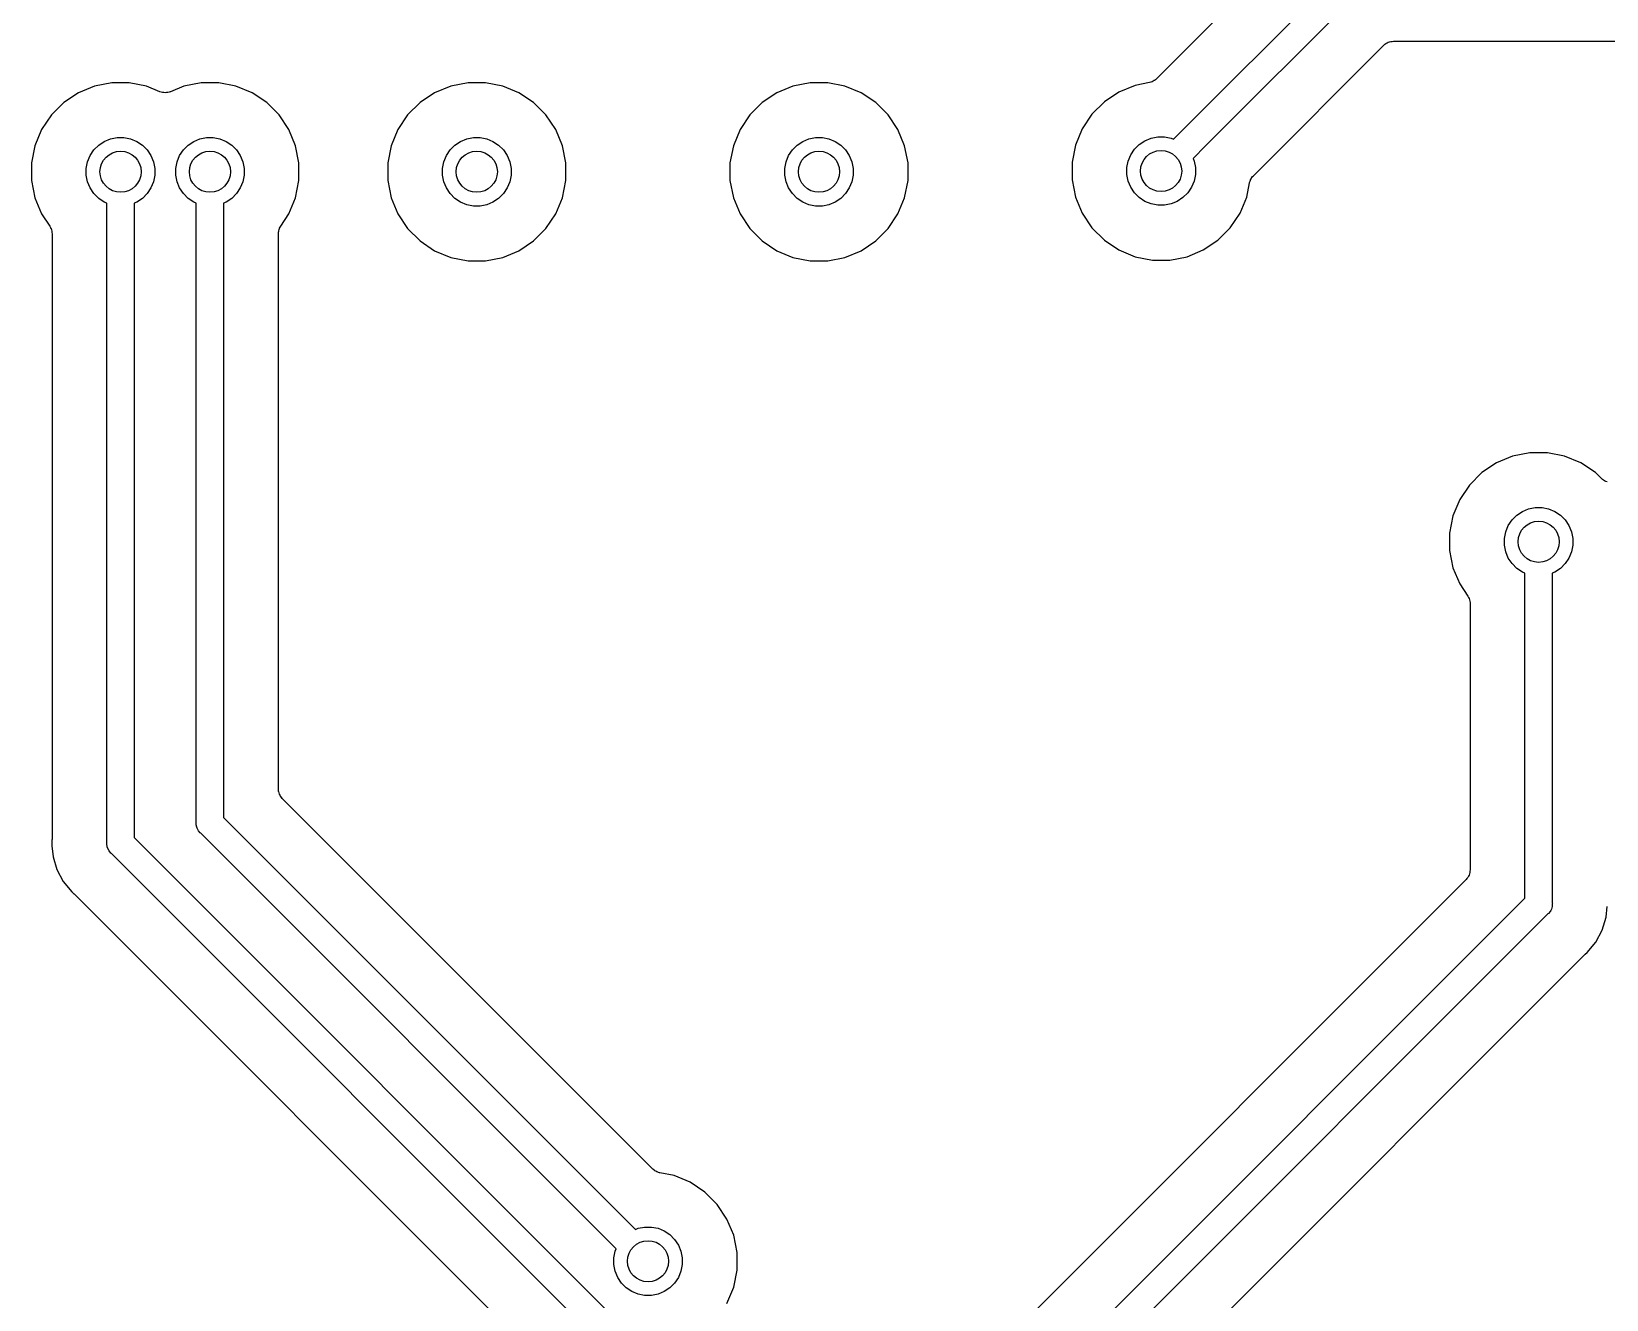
# Model space of a CAD drawing. Extents: x 4.8 to 7.88, y -6.14 to -3.94.
# Drawn here: x 6.5453 to 6.9978, y -5.0996 to -4.7353 of the extents above; entities that cross this region are included whole.
import ezdxf

# ---------------------------------------------------------------- set-up
doc = ezdxf.new("R2010")
doc.units = 0
doc.header["$MEASUREMENT"] = 0
doc.layers.add('BLACK', color=7, linetype='CONTINUOUS')

msp = doc.modelspace()

# ---------------------------------------------------------------- linework, layer by layer
at = {"layer": 'BLACK', "linetype": 'CONTINUOUS'}
for p, q in [((6.91211, -4.70531), (6.86854, -4.74888)), ((6.87707, -4.76262), (6.92393, -4.71576)), ((6.92848, -4.72235), (6.88263, -4.76819)), ((6.93481, -4.73856), (6.93513, -4.73839)), ((6.93513, -4.73839), (6.93515, -4.73839)), ((6.93515, -4.73839), (6.93517, -4.73838)), ((6.93517, -4.73838), (6.93552, -4.73827)), ((6.93552, -4.73827), (6.93587, -4.73817)), ((6.93587, -4.73817), (6.93589, -4.73817)), ((6.93589, -4.73817), (6.93591, -4.73816)), ((6.93591, -4.73816), (6.93627, -4.73813)), ((6.93627, -4.73813), (6.93663, -4.73809)), ((6.93663, -4.73809), (7.03373, -4.73809)), ((6.89637, -4.77672), (6.93385, -4.73925)), ((6.93385, -4.73925), (6.93386, -4.73924)), ((6.93386, -4.73924), (6.93389, -4.73921)), ((6.93386, -4.73924), (6.93386, -4.73924)), ((6.93386, -4.73924), (6.93386, -4.73924)), ((6.93389, -4.73921), (6.93417, -4.73898)), ((6.93417, -4.73898), (6.93445, -4.73875)), ((6.93445, -4.73875), (6.93447, -4.73874)), ((6.93447, -4.73874), (6.93449, -4.73873)), ((6.93449, -4.73873), (6.93481, -4.73856)), ((6.5634, -4.75098), (6.55874, -4.75291)), ((6.56835, -4.75), (6.5634, -4.75098)), ((6.57339, -4.75), (6.56835, -4.75)), ((6.57833, -4.75098), (6.57339, -4.75)), ((6.5822, -4.75259), (6.57833, -4.75098)), ((6.58909, -4.75098), (6.58522, -4.75259)), ((6.59403, -4.75), (6.58909, -4.75098)), ((6.59907, -4.75), (6.59403, -4.75)), ((6.60402, -4.75098), (6.59907, -4.75)), ((6.60867, -4.75291), (6.60402, -4.75098)), ((6.66576, -4.75098), (6.66111, -4.75291)), ((6.67071, -4.75), (6.66576, -4.75098)), ((6.67575, -4.75), (6.67071, -4.75)), ((6.68069, -4.75098), (6.67575, -4.75)), ((6.68535, -4.75291), (6.68069, -4.75098)), ((6.76409, -4.75098), (6.75944, -4.75291)), ((6.76904, -4.75), (6.76409, -4.75098)), ((6.77408, -4.75), (6.76904, -4.75)), ((6.77902, -4.75098), (6.77408, -4.75)), ((6.78368, -4.75291), (6.77902, -4.75098)), ((6.86241, -4.75078), (6.85775, -4.75271)), ((6.86652, -4.74996), (6.86241, -4.75078)), ((6.86687, -4.74985), (6.86652, -4.74996)), ((6.86721, -4.74975), (6.86687, -4.74985)), ((6.86723, -4.74974), (6.86721, -4.74975)), ((6.86726, -4.74974), (6.86723, -4.74974)), ((6.86758, -4.74956), (6.86726, -4.74974)), ((6.8679, -4.7494), (6.86758, -4.74956)), ((6.86791, -4.74938), (6.8679, -4.7494)), ((6.86793, -4.74937), (6.86791, -4.74938)), ((6.86821, -4.74915), (6.86793, -4.74937)), ((6.8685, -4.74892), (6.86821, -4.74915)), ((6.86853, -4.74889), (6.8685, -4.74892)), ((6.86854, -4.74888), (6.86853, -4.74889)), ((6.86853, -4.74889), (6.86853, -4.74889)), ((6.86853, -4.74889), (6.86853, -4.74889)), ((6.55455, -4.75571), (6.55099, -4.75928)), ((6.55874, -4.75291), (6.55455, -4.75571)), ((6.58255, -4.75269), (6.5822, -4.75259)), ((6.5829, -4.7528), (6.58255, -4.75269)), ((6.58292, -4.7528), (6.5829, -4.7528)), ((6.58294, -4.75281), (6.58292, -4.7528)), ((6.5833, -4.75285), (6.58294, -4.75281)), ((6.58366, -4.75289), (6.5833, -4.75285)), ((6.58368, -4.75288), (6.58366, -4.75289)), ((6.5837, -4.75289), (6.58368, -4.75288)), ((6.58406, -4.75285), (6.5837, -4.75289)), ((6.58443, -4.75282), (6.58406, -4.75285)), ((6.58445, -4.75282), (6.58443, -4.75282)), ((6.58447, -4.75281), (6.58445, -4.75282)), ((6.58481, -4.75271), (6.58447, -4.75281)), ((6.58516, -4.75261), (6.58481, -4.75271)), ((6.5852, -4.75259), (6.58516, -4.75261)), ((6.58522, -4.75259), (6.5852, -4.75259)), ((6.5852, -4.75259), (6.5852, -4.75259)), ((6.5852, -4.75259), (6.5852, -4.75259)), ((6.61286, -4.75571), (6.60867, -4.75291)), ((6.61643, -4.75928), (6.61286, -4.75571)), ((6.65692, -4.75571), (6.65335, -4.75928)), ((6.66111, -4.75291), (6.65692, -4.75571)), ((6.68954, -4.75571), (6.68535, -4.75291)), ((6.69311, -4.75928), (6.68954, -4.75571)), ((6.75525, -4.75571), (6.75168, -4.75928)), ((6.75944, -4.75291), (6.75525, -4.75571)), ((6.78787, -4.75571), (6.78368, -4.75291)), ((6.79144, -4.75928), (6.78787, -4.75571)), ((6.85356, -4.75551), (6.84999, -4.75907)), ((6.85775, -4.75271), (6.85356, -4.75551)), ((6.55099, -4.75928), (6.54819, -4.76347)), ((6.61923, -4.76347), (6.61643, -4.75928)), ((6.65335, -4.75928), (6.65055, -4.76347)), ((6.69591, -4.76347), (6.69311, -4.75928)), ((6.75168, -4.75928), (6.74888, -4.76347)), ((6.79424, -4.76347), (6.79144, -4.75928)), ((6.84999, -4.75907), (6.84719, -4.76326)), ((6.54819, -4.76347), (6.54626, -4.76813)), ((6.62116, -4.76813), (6.61923, -4.76347)), ((6.65055, -4.76347), (6.64862, -4.76813)), ((6.69784, -4.76813), (6.69591, -4.76347)), ((6.74888, -4.76347), (6.74695, -4.76813)), ((6.79617, -4.76813), (6.79424, -4.76347)), ((6.84719, -4.76326), (6.84526, -4.76792)), ((6.867, -4.76592), (6.8689, -4.76554)), ((6.8689, -4.76554), (6.87084, -4.76554)), ((6.87084, -4.76554), (6.87274, -4.76592)), ((6.87347, -4.76622), (6.87707, -4.76262)), ((6.87707, -4.76262), (6.87707, -4.76262)), ((6.54626, -4.76813), (6.54528, -4.77307)), ((6.56214, -4.77093), (6.56322, -4.76932)), ((6.56322, -4.76932), (6.56459, -4.76795)), ((6.56459, -4.76795), (6.5662, -4.76687)), ((6.5662, -4.76687), (6.568, -4.76613)), ((6.568, -4.76613), (6.5699, -4.76575)), ((6.5699, -4.76575), (6.57184, -4.76575)), ((6.57184, -4.76575), (6.57374, -4.76613)), ((6.57374, -4.76613), (6.57553, -4.76687)), ((6.57553, -4.76687), (6.57714, -4.76795)), ((6.57714, -4.76795), (6.57851, -4.76932)), ((6.57851, -4.76932), (6.57959, -4.77093)), ((6.58783, -4.77093), (6.58891, -4.76932)), ((6.58891, -4.76932), (6.59028, -4.76795)), ((6.59028, -4.76795), (6.59189, -4.76687)), ((6.59189, -4.76687), (6.59368, -4.76613)), ((6.59368, -4.76613), (6.59558, -4.76575)), ((6.59558, -4.76575), (6.59752, -4.76575)), ((6.59752, -4.76575), (6.59942, -4.76613)), ((6.59942, -4.76613), (6.60121, -4.76687)), ((6.60121, -4.76687), (6.60283, -4.76795)), ((6.60283, -4.76795), (6.6042, -4.76932)), ((6.6042, -4.76932), (6.60527, -4.77093)), ((6.62214, -4.77307), (6.62116, -4.76813)), ((6.64862, -4.76813), (6.64764, -4.77307)), ((6.66451, -4.77093), (6.66558, -4.76932)), ((6.66558, -4.76932), (6.66695, -4.76795)), ((6.66695, -4.76795), (6.66857, -4.76687)), ((6.66857, -4.76687), (6.67036, -4.76613)), ((6.67036, -4.76613), (6.67226, -4.76575)), ((6.67226, -4.76575), (6.6742, -4.76575)), ((6.6742, -4.76575), (6.6761, -4.76613)), ((6.6761, -4.76613), (6.67789, -4.76687)), ((6.67789, -4.76687), (6.6795, -4.76795)), ((6.6795, -4.76795), (6.68087, -4.76932)), ((6.68087, -4.76932), (6.68195, -4.77093)), ((6.69882, -4.77307), (6.69784, -4.76813)), ((6.74695, -4.76813), (6.74597, -4.77307)), ((6.76284, -4.77093), (6.76391, -4.76932)), ((6.76391, -4.76932), (6.76528, -4.76795)), ((6.76528, -4.76795), (6.7669, -4.76687)), ((6.7669, -4.76687), (6.76869, -4.76613)), ((6.76869, -4.76613), (6.77059, -4.76575)), ((6.77059, -4.76575), (6.77253, -4.76575)), ((6.77253, -4.76575), (6.77443, -4.76613)), ((6.77443, -4.76613), (6.77622, -4.76687)), ((6.77622, -4.76687), (6.77783, -4.76795)), ((6.77783, -4.76795), (6.7792, -4.76932)), ((6.7792, -4.76932), (6.78028, -4.77093)), ((6.79715, -4.77307), (6.79617, -4.76813)), ((6.84526, -4.76792), (6.84428, -4.77286)), ((6.86115, -4.77072), (6.86223, -4.76911)), ((6.86223, -4.76911), (6.8636, -4.76774)), ((6.8636, -4.76774), (6.86521, -4.76666)), ((6.86521, -4.76666), (6.867, -4.76592)), ((6.87274, -4.76592), (6.87347, -4.76622)), ((6.88263, -4.76819), (6.87904, -4.77179)), ((6.88263, -4.76819), (6.88263, -4.76819)), ((6.54528, -4.77307), (6.54528, -4.77811)), ((6.56102, -4.77462), (6.5614, -4.77272)), ((6.5614, -4.77272), (6.56214, -4.77093)), ((6.57959, -4.77093), (6.58033, -4.77272)), ((6.58033, -4.77272), (6.58071, -4.77462)), ((6.58671, -4.77462), (6.58709, -4.77272)), ((6.58709, -4.77272), (6.58783, -4.77093)), ((6.60527, -4.77093), (6.60602, -4.77272)), ((6.60602, -4.77272), (6.60639, -4.77462)), ((6.62214, -4.77811), (6.62214, -4.77307)), ((6.64764, -4.77307), (6.64764, -4.77811)), ((6.66339, -4.77462), (6.66376, -4.77272)), ((6.66376, -4.77272), (6.66451, -4.77093)), ((6.68195, -4.77093), (6.68269, -4.77272)), ((6.68269, -4.77272), (6.68307, -4.77462)), ((6.69882, -4.77811), (6.69882, -4.77307)), ((6.74597, -4.77307), (6.74597, -4.77811)), ((6.76172, -4.77462), (6.76209, -4.77272)), ((6.76209, -4.77272), (6.76284, -4.77093)), ((6.78028, -4.77093), (6.78102, -4.77272)), ((6.78102, -4.77272), (6.7814, -4.77462)), ((6.79715, -4.77811), (6.79715, -4.77307)), ((6.84428, -4.77286), (6.84428, -4.7779)), ((6.86003, -4.77441), (6.86041, -4.77251)), ((6.86003, -4.77635), (6.86003, -4.77441)), ((6.86041, -4.77251), (6.86115, -4.77072)), ((6.87904, -4.77179), (6.87934, -4.77251)), ((6.87934, -4.77251), (6.87971, -4.77441)), ((6.87971, -4.77441), (6.87971, -4.77635)), ((6.54528, -4.77811), (6.54626, -4.78306)), ((6.56102, -4.77656), (6.56102, -4.77462)), ((6.5614, -4.77846), (6.56102, -4.77656)), ((6.56214, -4.78025), (6.5614, -4.77846)), ((6.58033, -4.77846), (6.57959, -4.78025)), ((6.58071, -4.77656), (6.58033, -4.77846)), ((6.58071, -4.77462), (6.58071, -4.77656)), ((6.58671, -4.77656), (6.58671, -4.77462)), ((6.58709, -4.77846), (6.58671, -4.77656)), ((6.58783, -4.78025), (6.58709, -4.77846)), ((6.60602, -4.77846), (6.60527, -4.78025)), ((6.60639, -4.77656), (6.60602, -4.77846)), ((6.60639, -4.77462), (6.60639, -4.77656)), ((6.62116, -4.78306), (6.62214, -4.77811)), ((6.64764, -4.77811), (6.64862, -4.78306)), ((6.66339, -4.77656), (6.66339, -4.77462)), ((6.66376, -4.77846), (6.66339, -4.77656)), ((6.66451, -4.78025), (6.66376, -4.77846)), ((6.68269, -4.77846), (6.68195, -4.78025)), ((6.68307, -4.77656), (6.68269, -4.77846)), ((6.68307, -4.77462), (6.68307, -4.77656)), ((6.69784, -4.78306), (6.69882, -4.77811)), ((6.74597, -4.77811), (6.74695, -4.78306)), ((6.76172, -4.77656), (6.76172, -4.77462)), ((6.76209, -4.77846), (6.76172, -4.77656)), ((6.76284, -4.78025), (6.76209, -4.77846)), ((6.78102, -4.77846), (6.78028, -4.78025)), ((6.7814, -4.77656), (6.78102, -4.77846)), ((6.7814, -4.77462), (6.7814, -4.77656)), ((6.79617, -4.78306), (6.79715, -4.77811)), ((6.84428, -4.7779), (6.84526, -4.78285)), ((6.86041, -4.77825), (6.86003, -4.77635)), ((6.86115, -4.78005), (6.86041, -4.77825)), ((6.87934, -4.77825), (6.87859, -4.78005)), ((6.87971, -4.77635), (6.87934, -4.77825)), ((6.89448, -4.78285), (6.8953, -4.77874)), ((6.8953, -4.77872), (6.89531, -4.77868)), ((6.8953, -4.77873), (6.8953, -4.77872)), ((6.8953, -4.77874), (6.8953, -4.77873)), ((6.8953, -4.77873), (6.8953, -4.77873)), ((6.89531, -4.77868), (6.89542, -4.77834)), ((6.89542, -4.77834), (6.89552, -4.77799)), ((6.89552, -4.77799), (6.89553, -4.77797)), ((6.89553, -4.77797), (6.89554, -4.77795)), ((6.89554, -4.77795), (6.89572, -4.77763)), ((6.89572, -4.77763), (6.89589, -4.77731)), ((6.89589, -4.77731), (6.8959, -4.7773)), ((6.8959, -4.7773), (6.89591, -4.77728)), ((6.89591, -4.77728), (6.89615, -4.777)), ((6.89615, -4.777), (6.89637, -4.77672)), ((6.54626, -4.78306), (6.54819, -4.78771)), ((6.56322, -4.78186), (6.56214, -4.78025)), ((6.56459, -4.78324), (6.56322, -4.78186)), ((6.5662, -4.78431), (6.56459, -4.78324)), ((6.57714, -4.78324), (6.57553, -4.78431)), ((6.57851, -4.78186), (6.57714, -4.78324)), ((6.57959, -4.78025), (6.57851, -4.78186)), ((6.58891, -4.78186), (6.58783, -4.78025)), ((6.59028, -4.78324), (6.58891, -4.78186)), ((6.59189, -4.78431), (6.59028, -4.78324)), ((6.60283, -4.78324), (6.60121, -4.78431)), ((6.6042, -4.78186), (6.60283, -4.78324)), ((6.60527, -4.78025), (6.6042, -4.78186)), ((6.61923, -4.78771), (6.62116, -4.78306)), ((6.64862, -4.78306), (6.65055, -4.78771)), ((6.66558, -4.78186), (6.66451, -4.78025)), ((6.66695, -4.78324), (6.66558, -4.78186)), ((6.66857, -4.78431), (6.66695, -4.78324)), ((6.6795, -4.78324), (6.67789, -4.78431)), ((6.68087, -4.78186), (6.6795, -4.78324)), ((6.68195, -4.78025), (6.68087, -4.78186)), ((6.69591, -4.78771), (6.69784, -4.78306)), ((6.74695, -4.78306), (6.74888, -4.78771)), ((6.76391, -4.78186), (6.76284, -4.78025)), ((6.76528, -4.78324), (6.76391, -4.78186)), ((6.7669, -4.78431), (6.76528, -4.78324)), ((6.77783, -4.78324), (6.77622, -4.78431)), ((6.7792, -4.78186), (6.77783, -4.78324)), ((6.78028, -4.78025), (6.7792, -4.78186)), ((6.79424, -4.78771), (6.79617, -4.78306)), ((6.84526, -4.78285), (6.84719, -4.78751)), ((6.86223, -4.78166), (6.86115, -4.78005)), ((6.8636, -4.78303), (6.86223, -4.78166)), ((6.86521, -4.78411), (6.8636, -4.78303)), ((6.87615, -4.78303), (6.87453, -4.78411)), ((6.87752, -4.78166), (6.87615, -4.78303)), ((6.87859, -4.78005), (6.87752, -4.78166)), ((6.89255, -4.78751), (6.89448, -4.78285)), ((6.54819, -4.78771), (6.55052, -4.7912)), ((6.56693, -4.78461), (6.5662, -4.78431)), ((6.56693, -4.78759), (6.56693, -4.78461)), ((6.56693, -4.96831), (6.56693, -4.78759)), ((6.56693, -4.78759), (6.56693, -4.78759)), ((6.57553, -4.78431), (6.5748, -4.78461)), ((6.5748, -4.78461), (6.5748, -4.96687)), ((6.59261, -4.78461), (6.59189, -4.78431)), ((6.59261, -4.78759), (6.59261, -4.78461)), ((6.59261, -4.9625), (6.59261, -4.78759)), ((6.59261, -4.78759), (6.59261, -4.78759)), ((6.60121, -4.78431), (6.60049, -4.78461)), ((6.60049, -4.78461), (6.60049, -4.96106)), ((6.6169, -4.7912), (6.61923, -4.78771)), ((6.65055, -4.78771), (6.65335, -4.7919)), ((6.67036, -4.78505), (6.66857, -4.78431)), ((6.67226, -4.78543), (6.67036, -4.78505)), ((6.6742, -4.78543), (6.67226, -4.78543)), ((6.6761, -4.78505), (6.6742, -4.78543)), ((6.67789, -4.78431), (6.6761, -4.78505)), ((6.69311, -4.7919), (6.69591, -4.78771)), ((6.74888, -4.78771), (6.75168, -4.7919)), ((6.76869, -4.78505), (6.7669, -4.78431)), ((6.77059, -4.78543), (6.76869, -4.78505)), ((6.77253, -4.78543), (6.77059, -4.78543)), ((6.77443, -4.78505), (6.77253, -4.78543)), ((6.77622, -4.78431), (6.77443, -4.78505)), ((6.79144, -4.7919), (6.79424, -4.78771)), ((6.84719, -4.78751), (6.84999, -4.7917)), ((6.867, -4.78485), (6.86521, -4.78411)), ((6.8689, -4.78523), (6.867, -4.78485)), ((6.87084, -4.78523), (6.8689, -4.78523)), ((6.87274, -4.78485), (6.87084, -4.78523)), ((6.87453, -4.78411), (6.87274, -4.78485)), ((6.88975, -4.7917), (6.89255, -4.78751)), ((6.55052, -4.7912), (6.55052, -4.79121)), ((6.55052, -4.79121), (6.55052, -4.79121)), ((6.55052, -4.79121), (6.55052, -4.79121)), ((6.55052, -4.79121), (6.55055, -4.79124)), ((6.55055, -4.79124), (6.55071, -4.79156)), ((6.55071, -4.79156), (6.55088, -4.79189)), ((6.55088, -4.79189), (6.55089, -4.79191)), ((6.55089, -4.79191), (6.5509, -4.79193)), ((6.5509, -4.79193), (6.551, -4.79227)), ((6.551, -4.79227), (6.55111, -4.79262)), ((6.55111, -4.79262), (6.55111, -4.79264)), ((6.55111, -4.79264), (6.55111, -4.79267)), ((6.55111, -4.79267), (6.55115, -4.79303)), ((6.61628, -4.79297), (6.61631, -4.79261)), ((6.61631, -4.79261), (6.61632, -4.79259)), ((6.61632, -4.79257), (6.61643, -4.79222)), ((6.61632, -4.79259), (6.61632, -4.79257)), ((6.61643, -4.79222), (6.61654, -4.79188)), ((6.61654, -4.79188), (6.61655, -4.79186)), ((6.61655, -4.79183), (6.61673, -4.79152)), ((6.61655, -4.79186), (6.61655, -4.79183)), ((6.61673, -4.79152), (6.6169, -4.7912)), ((6.65335, -4.7919), (6.65692, -4.79547)), ((6.68954, -4.79547), (6.69311, -4.7919)), ((6.75168, -4.7919), (6.75525, -4.79547)), ((6.78787, -4.79547), (6.79144, -4.7919)), ((6.84999, -4.7917), (6.85356, -4.79526)), ((6.88618, -4.79526), (6.88975, -4.7917)), ((6.55115, -4.79303), (6.55118, -4.79339)), ((6.55118, -4.79339), (6.55118, -4.96734)), ((6.61624, -4.79333), (6.61628, -4.79297)), ((6.61624, -4.79338), (6.61624, -4.79333)), ((6.61624, -4.79339), (6.61624, -4.79338)), ((6.61624, -4.79338), (6.61624, -4.79338)), ((6.61624, -4.79338), (6.61624, -4.79338)), ((6.61624, -4.95291), (6.61624, -4.79339)), ((6.65692, -4.79547), (6.66111, -4.79827)), ((6.68535, -4.79827), (6.68954, -4.79547)), ((6.75525, -4.79547), (6.75944, -4.79827)), ((6.78368, -4.79827), (6.78787, -4.79547)), ((6.85356, -4.79526), (6.85775, -4.79806)), ((6.88199, -4.79806), (6.88618, -4.79526)), ((6.66111, -4.79827), (6.66576, -4.8002)), ((6.66576, -4.8002), (6.67071, -4.80118)), ((6.67071, -4.80118), (6.67575, -4.80118)), ((6.67575, -4.80118), (6.68069, -4.8002)), ((6.68069, -4.8002), (6.68535, -4.79827)), ((6.75944, -4.79827), (6.76409, -4.8002)), ((6.76409, -4.8002), (6.76904, -4.80118)), ((6.76904, -4.80118), (6.77408, -4.80118)), ((6.77408, -4.80118), (6.77902, -4.8002)), ((6.77902, -4.8002), (6.78368, -4.79827)), ((6.85775, -4.79806), (6.86241, -4.79999)), ((6.86241, -4.79999), (6.86735, -4.80097)), ((6.86735, -4.80097), (6.87239, -4.80097)), ((6.87239, -4.80097), (6.87734, -4.79999)), ((6.87734, -4.79999), (6.88199, -4.79806)), ((6.96622, -4.85921), (6.96203, -4.86201)), ((6.97088, -4.85728), (6.96622, -4.85921)), ((6.97583, -4.8563), (6.97088, -4.85728)), ((6.98087, -4.8563), (6.97583, -4.8563)), ((6.98581, -4.85728), (6.98087, -4.8563)), ((6.99047, -4.85921), (6.98581, -4.85728)), ((6.99466, -4.86201), (6.99047, -4.85921)), ((6.96203, -4.86201), (6.95847, -4.86558)), ((6.99638, -4.86373), (6.99466, -4.86201)), ((6.99668, -4.86398), (6.99638, -4.86373)), ((6.99696, -4.86421), (6.99668, -4.86398)), ((6.99697, -4.86421), (6.99696, -4.86421)), ((6.99697, -4.86422), (6.99697, -4.86421)), ((6.99731, -4.8644), (6.99697, -4.86422)), ((6.99764, -4.86458), (6.99731, -4.8644)), ((6.99765, -4.86458), (6.99764, -4.86458)), ((6.99764, -4.86458), (6.99764, -4.86458)), ((6.99801, -4.86469), (6.99765, -4.86458)), ((6.95847, -4.86558), (6.95567, -4.86977)), ((6.95567, -4.86977), (6.95374, -4.87443)), ((6.97207, -4.87424), (6.97368, -4.87317)), ((6.97368, -4.87317), (6.97548, -4.87243)), ((6.97548, -4.87243), (6.97738, -4.87205)), ((6.97738, -4.87205), (6.97932, -4.87205)), ((6.97932, -4.87205), (6.98122, -4.87243)), ((6.98122, -4.87243), (6.98301, -4.87317)), ((6.98301, -4.87317), (6.98462, -4.87424)), ((6.95374, -4.87443), (6.95276, -4.87937)), ((6.96888, -4.87902), (6.96962, -4.87723)), ((6.96962, -4.87723), (6.9707, -4.87562)), ((6.9707, -4.87562), (6.97207, -4.87424)), ((6.98462, -4.87424), (6.98599, -4.87562)), ((6.98599, -4.87562), (6.98707, -4.87723)), ((6.98707, -4.87723), (6.98781, -4.87902)), ((6.95276, -4.87937), (6.95276, -4.88441)), ((6.9685, -4.88092), (6.96888, -4.87902)), ((6.9685, -4.88286), (6.9685, -4.88092)), ((6.96888, -4.88476), (6.9685, -4.88286)), ((6.98781, -4.87902), (6.98819, -4.88092)), ((6.98819, -4.88286), (6.98781, -4.88476)), ((6.98819, -4.88092), (6.98819, -4.88286)), ((6.95276, -4.88441), (6.95374, -4.88935)), ((6.96962, -4.88655), (6.96888, -4.88476)), ((6.9707, -4.88816), (6.96962, -4.88655)), ((6.98707, -4.88655), (6.98599, -4.88816)), ((6.98781, -4.88476), (6.98707, -4.88655)), ((6.95374, -4.88935), (6.95567, -4.89401)), ((6.97207, -4.88953), (6.9707, -4.88816)), ((6.97368, -4.89061), (6.97207, -4.88953)), ((6.97441, -4.89091), (6.97368, -4.89061)), ((6.97441, -4.98427), (6.97441, -4.89091)), ((6.98301, -4.89061), (6.98228, -4.89091)), ((6.98228, -4.89091), (6.98228, -4.98571)), ((6.98462, -4.88953), (6.98301, -4.89061)), ((6.98599, -4.88816), (6.98462, -4.88953)), ((6.95567, -4.89401), (6.958, -4.8975)), ((6.958, -4.8975), (6.958, -4.89751)), ((6.958, -4.89751), (6.958, -4.89751)), ((6.958, -4.89751), (6.958, -4.89751)), ((6.958, -4.89751), (6.95803, -4.89754)), ((6.95803, -4.89754), (6.95819, -4.89786)), ((6.95819, -4.89786), (6.95836, -4.89818)), ((6.95836, -4.89818), (6.95837, -4.89821)), ((6.95837, -4.89821), (6.95838, -4.89823)), ((6.95838, -4.89823), (6.95848, -4.89857)), ((6.95848, -4.89857), (6.95859, -4.89892)), ((6.95859, -4.89892), (6.95859, -4.89894)), ((6.95859, -4.89894), (6.95859, -4.89896)), ((6.95859, -4.89896), (6.95863, -4.89933)), ((6.95863, -4.89933), (6.95866, -4.89969)), ((6.95866, -4.89969), (6.95866, -4.97612)), ((6.61627, -4.95327), (6.61624, -4.95291)), ((6.6163, -4.95363), (6.61627, -4.95327)), ((6.61631, -4.95365), (6.6163, -4.95363)), ((6.61631, -4.95367), (6.61631, -4.95365)), ((6.61642, -4.95402), (6.61631, -4.95367)), ((6.61652, -4.95437), (6.61642, -4.95402)), ((6.61653, -4.95439), (6.61652, -4.95437)), ((6.61653, -4.95441), (6.61653, -4.95439)), ((6.6167, -4.95473), (6.61653, -4.95441)), ((6.61687, -4.95505), (6.6167, -4.95473)), ((6.61688, -4.95507), (6.61687, -4.95505)), ((6.61689, -4.95509), (6.61688, -4.95507)), ((6.61712, -4.95537), (6.61689, -4.95509)), ((6.61735, -4.95565), (6.61712, -4.95537)), ((6.61738, -4.95568), (6.61735, -4.95565)), ((6.61739, -4.95569), (6.61738, -4.95568)), ((6.61738, -4.95568), (6.61738, -4.95568)), ((6.61738, -4.95568), (6.61738, -4.95568)), ((6.72378, -5.06208), (6.61739, -4.95569)), ((6.5926, -4.96269), (6.59261, -4.9625)), ((6.59261, -4.96289), (6.5926, -4.96269)), ((6.59264, -4.9632), (6.59261, -4.96289)), ((6.59261, -4.96289), (6.59261, -4.96289)), ((6.59267, -4.96346), (6.59264, -4.9632)), ((6.59272, -4.96363), (6.59267, -4.96346)), ((6.5929, -4.96421), (6.59272, -4.96363)), ((6.59326, -4.96489), (6.5929, -4.96421)), ((6.60049, -4.96106), (6.71884, -5.07942)), ((6.55116, -4.96773), (6.55109, -4.9685)), ((6.55109, -4.9685), (6.55116, -4.96928)), ((6.55118, -4.9674), (6.55116, -4.96756)), ((6.55116, -4.96756), (6.55116, -4.96773)), ((6.55118, -4.96734), (6.55118, -4.9674)), ((6.56691, -4.9685), (6.56693, -4.96831)), ((6.56693, -4.9687), (6.56691, -4.9685)), ((6.56697, -4.96908), (6.56693, -4.9687)), ((6.56693, -4.9687), (6.56693, -4.9687)), ((6.56699, -4.96928), (6.56697, -4.96908)), ((6.5748, -4.96687), (6.7281, -5.12017)), ((6.59375, -4.96549), (6.59326, -4.96489)), ((6.5939, -4.96561), (6.59375, -4.96549)), ((6.71328, -5.08499), (6.5939, -4.96561)), ((6.55116, -4.96928), (6.55147, -4.97236)), ((6.55147, -4.97236), (6.55259, -4.97607)), ((6.56705, -4.9695), (6.56699, -4.96928)), ((6.56721, -4.97002), (6.56705, -4.9695)), ((6.56758, -4.9707), (6.56721, -4.97002)), ((6.56807, -4.9713), (6.56758, -4.9707)), ((6.56822, -4.97142), (6.56807, -4.9713)), ((6.72151, -5.12472), (6.56822, -4.97142)), ((6.55259, -4.97607), (6.55442, -4.97949)), ((6.95817, -4.97799), (6.958, -4.97831)), ((6.95834, -4.97767), (6.95817, -4.97799)), ((6.95835, -4.97765), (6.95834, -4.97767)), ((6.95836, -4.97763), (6.95835, -4.97765)), ((6.95847, -4.97728), (6.95836, -4.97763)), ((6.95858, -4.97694), (6.95847, -4.97728)), ((6.95862, -4.97654), (6.95858, -4.9769)), ((6.95858, -4.9769), (6.95858, -4.97692)), ((6.95858, -4.97692), (6.95858, -4.97694)), ((6.95866, -4.97617), (6.95862, -4.97654)), ((6.95866, -4.97612), (6.95866, -4.97613)), ((6.95866, -4.97613), (6.95866, -4.97613)), ((6.95866, -4.97613), (6.95866, -4.97613)), ((6.95866, -4.97613), (6.95866, -4.97617)), ((6.55442, -4.97949), (6.55688, -4.98249)), ((6.55688, -4.98249), (6.55748, -4.98298)), ((6.95751, -4.9789), (6.7803, -5.15611)), ((6.95774, -4.97862), (6.95751, -4.9789)), ((6.95797, -4.97834), (6.95774, -4.97862)), ((6.95798, -4.97833), (6.95797, -4.97834)), ((6.958, -4.97831), (6.95798, -4.97833)), ((6.55748, -4.98298), (6.55752, -4.98302)), ((6.55752, -4.98302), (6.55764, -4.98314)), ((6.55764, -4.98314), (6.55777, -4.98324)), ((6.55777, -4.98324), (6.69758, -5.12306)), ((6.7456, -5.21309), (6.97441, -4.98427)), ((6.98223, -4.98668), (6.982, -4.98742)), ((6.98226, -4.98638), (6.98223, -4.98668)), ((6.98228, -4.9861), (6.98226, -4.98638)), ((6.98228, -4.98571), (6.9823, -4.9859)), ((6.9823, -4.9859), (6.98228, -4.9861)), ((6.98228, -4.9861), (6.98228, -4.9861)), ((6.99775, -4.98976), (6.99805, -4.98668)), ((6.98099, -4.98882), (6.75015, -5.21967)), ((6.98114, -4.9887), (6.98099, -4.98882)), ((6.98164, -4.9881), (6.98114, -4.9887)), ((6.98181, -4.98778), (6.98164, -4.9881)), ((6.982, -4.98742), (6.98181, -4.98778)), ((6.99662, -4.99347), (6.99775, -4.98976)), ((6.99479, -4.99689), (6.99662, -4.99347)), ((6.77634, -5.21575), (6.99145, -5.00064)), ((6.99145, -5.00064), (6.99148, -5.00061)), ((6.99148, -5.00061), (6.99161, -5.0005)), ((6.99161, -5.0005), (6.99173, -5.00038)), ((6.99173, -5.00038), (6.99233, -4.99989)), ((6.99233, -4.99989), (6.99479, -4.99689)), ((6.72406, -5.06231), (6.72378, -5.06208)), ((6.72433, -5.06254), (6.72406, -5.06231)), ((6.72435, -5.06255), (6.72433, -5.06254)), ((6.72437, -5.06257), (6.72435, -5.06255)), ((6.72469, -5.06274), (6.72437, -5.06257)), ((6.72501, -5.06291), (6.72469, -5.06274)), ((6.72503, -5.06292), (6.72501, -5.06291)), ((6.72505, -5.06293), (6.72503, -5.06292)), ((6.7254, -5.06304), (6.72505, -5.06293)), ((6.72574, -5.06315), (6.7254, -5.06304)), ((6.72578, -5.06316), (6.72574, -5.06315)), ((6.72579, -5.06316), (6.72578, -5.06316)), ((6.72578, -5.06316), (6.72578, -5.06316)), ((6.72578, -5.06316), (6.72578, -5.06316)), ((6.72991, -5.06398), (6.72579, -5.06316)), ((6.73456, -5.0659), (6.72991, -5.06398)), ((6.73875, -5.06871), (6.73456, -5.0659)), ((6.74232, -5.07227), (6.73875, -5.06871)), ((6.74512, -5.07646), (6.74232, -5.07227)), ((6.74705, -5.08112), (6.74512, -5.07646)), ((6.71884, -5.07942), (6.71957, -5.07912)), ((6.71957, -5.07912), (6.72147, -5.07874)), ((6.72147, -5.07874), (6.72341, -5.07874)), ((6.72341, -5.07874), (6.72531, -5.07912)), ((6.72531, -5.07912), (6.7271, -5.07986)), ((6.7271, -5.07986), (6.72872, -5.08094)), ((6.72872, -5.08094), (6.73009, -5.08231)), ((6.73009, -5.08231), (6.73116, -5.08392)), ((6.74803, -5.08606), (6.74705, -5.08112)), ((6.7126, -5.08761), (6.71298, -5.08571)), ((6.71298, -5.08571), (6.71328, -5.08499)), ((6.73116, -5.08392), (6.73191, -5.08571)), ((6.73191, -5.08571), (6.73228, -5.08761)), ((6.74803, -5.0911), (6.74803, -5.08606)), ((6.7126, -5.08955), (6.7126, -5.08761)), ((6.71298, -5.09145), (6.7126, -5.08955)), ((6.73228, -5.08955), (6.73191, -5.09145)), ((6.73228, -5.08761), (6.73228, -5.08955)), ((6.74705, -5.09605), (6.74803, -5.0911)), ((6.71372, -5.09324), (6.71298, -5.09145)), ((6.7148, -5.09486), (6.71372, -5.09324)), ((6.71617, -5.09623), (6.7148, -5.09486)), ((6.73009, -5.09486), (6.72872, -5.09623)), ((6.73116, -5.09324), (6.73009, -5.09486)), ((6.73191, -5.09145), (6.73116, -5.09324)), ((6.71778, -5.0973), (6.71617, -5.09623)), ((6.71957, -5.09805), (6.71778, -5.0973)), ((6.72147, -5.09843), (6.71957, -5.09805)), ((6.72341, -5.09843), (6.72147, -5.09843)), ((6.72531, -5.09805), (6.72341, -5.09843)), ((6.7271, -5.0973), (6.72531, -5.09805)), ((6.72872, -5.09623), (6.7271, -5.0973)), ((6.74512, -5.1007), (6.74705, -5.09605))]:
    msp.add_line(p, q, dxfattribs=at)
at = {"layer": 'BLACK'}
for centre in [(6.57087, -4.77559), (6.59655, -4.77559), (6.67323, -4.77559), (6.77156, -4.77559), (6.86987, -4.77538), (6.97835, -4.88189), (6.72244, -5.08858)]:
    msp.add_circle(centre, 0.00591, dxfattribs=at)

doc.saveas('drawing.dxf')
